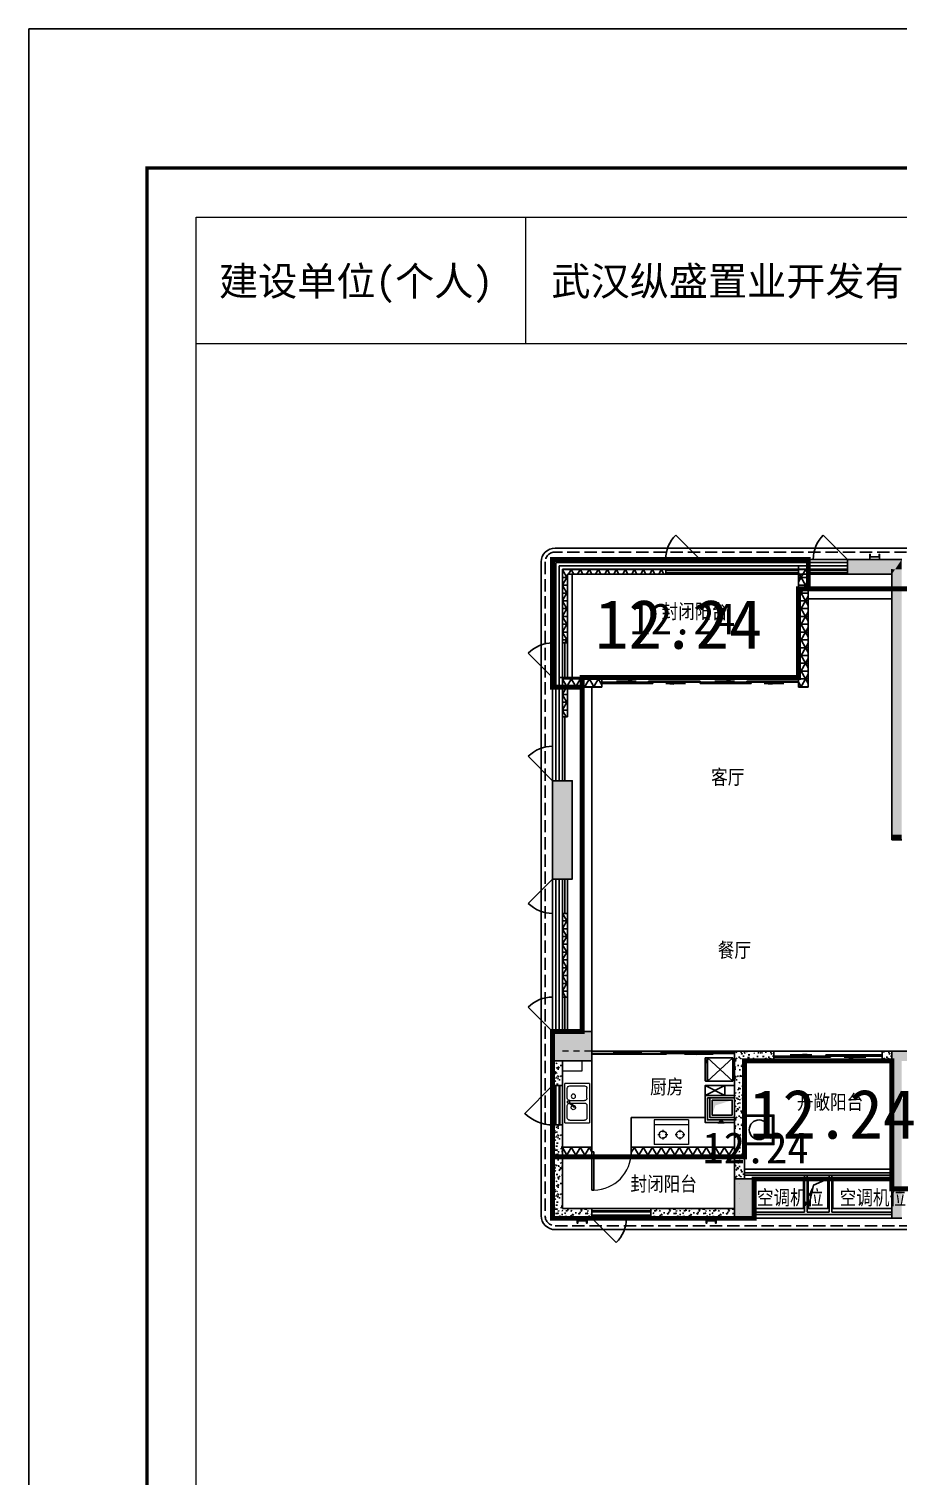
# Model space of a CAD drawing. Extents: x 512858 to 514372, y -232486 to -231710.
# Drawn here: x 513768.28 to 513785.95, y -231989.97 to -231960.54 of the extents above; entities that cross this region are included whole.
import ezdxf

# ---------------------------------------------------------------- set-up
doc = ezdxf.new("R2010")
doc.units = 0
doc.header["$LTSCALE"] = 1000
for name, pattern in [('3、6#-腰线-标准层$0$DASH', [0.35, 0.25, -0.1]), ('A1户型$1$17街区_140_C户型$0$HIDDEN', [0.375, 0.25, -0.125]), ('A1户型$1$CACHE2', [0.1875, 0.125, -0.0625]), ('A1户型$1$DASH', [0.35, 0.25, -0.1]), ('DASH', [0.35, 0.25, -0.1])]:
    doc.linetypes.add(name, pattern=pattern)
doc.layers.get('0').update_dxf_attribs({"color": 252})
for name, color, linetype in [('$面积结果', 7, 'Continuous'), ('3、6#-腰线-标准层$0$板边线', 252, 'Continuous'), ('6#-造型-1F（实施版）金属型材-METAL-S', 253, 'Continuous'), ('6#-造型-深灰色铝合金百叶', 252, 'Continuous'), ('A-ANNO-100-TXT', 252, 'Continuous'), ('A1户型$1$$0$AA-排烟道', 252, 'Continuous'), ('A1户型$1$A-DOOR', 252, 'Continuous'), ('A1户型$1$A-HOLE-E', 252, 'Continuous'), ('A1户型$1$A-METAL-E', 252, 'Continuous'), ('A1户型$1$A-PART-S', 252, 'Continuous'), ('A1户型$1$A-PATT-COLU', 252, 'Continuous'), ('A1户型$1$A-STR-CONC-B', 252, 'Continuous'), ('A1户型$1$A-STR-CONC-C', 252, 'Continuous'), ('A1户型$1$A-STR-CONC-E', 252, 'Continuous'), ('A1户型$1$A-STR-CONC-H', 252, 'A1户型$1$CACHE2'), ('A1户型$1$A-WALL-E', 252, 'Continuous'), ('A1户型$1$A-WALL-S', 252, 'Continuous'), ('A1户型$1$A-WARM-S', 252, 'Continuous'), ('A1户型$1$A-WINDOW', 252, 'Continuous'), ('A1户型$1$AA-洁具及厨具', 252, 'Continuous'), ('A1户型$1$AE-EQPM-KICH', 252, 'Continuous'), ('A1户型$1$FURN', 252, 'Continuous'), ('A1户型$1$ICDA方案_活动家具', 252, 'Continuous'), ('A1户型$1$WALL', 252, 'Continuous'), ('PUB_HATCH', 252, 'Continuous'), ('看线', 253, 'Continuous')]:
    doc.layers.add(name, color=color, linetype=linetype)
for name, color, linetype, lineweight in [('A1户型$1$AE-FURN-MOVE', 252, 'Continuous', 20), ('图廓', 252, 'Continuous', 9), ('面积-计容-住宅-0.5', 1, 'Continuous', 0), ('面积-计容-住宅-1', 1, 'Continuous', 0)]:
    doc.layers.add(name, color=color, linetype=linetype, lineweight=lineweight)
doc.layers.add('打印图框', color=252, linetype='Continuous', plot=False)
doc.styles.add('dw', font='simhei.ttf')
doc.styles.add('TYDG_02', font='TSSDENG.shx', dxfattribs={"width": 0.8, "bigfont": 'hztxt.shx'})
pattern_1 = [(0, (177, -183), (300, 600), [0, -600]), (0, (-174, -264), (300, 600), [0, -600]), (0, (21, -270), (300, 600), [0, -600]), (0, (234, -93), (300, 600), [0, -600]), (0, (-15, -300), (300, 600), [0, -600]), (0, (294, 285), (300, 600), [0, -600]), (0, (111, 237), (300, 600), [0, -600]), (0, (207, 162), (300, 600), [0, -600]), (0, (-282, 150), (300, 600), [0, -600]), (0, (12, 123), (300, 600), [0, -600]), (0, (-102, -30), (300, 600), [0, -600]), (0, (-96, -255), (300, 600), [0, -600]), (0, (129, -279), (300, 600), [0, -600]), (0, (294, -15), (300, 600), [0, -600]), (0, (-267, -108), (300, 600), [0, -600]), (0, (-216, -6), (300, 600), [0, -600]), (0, (18, -48), (300, 600), [0, -600]), (0, (-66, -135), (300, 600), [0, -600]), (0, (-114, 63), (300, 600), [0, -600]), (0, (-39, 288), (300, 600), [0, -600]), (0, (-243, -234), (300, 600), [0, -600]), (0, (87, 165), (300, 600), [0, -600]), (0, (-192, 174), (300, 600), [0, -600]), (0, (-240, 252), (300, 600), [0, -600]), (130.601294, (257.142858, 97.142856), (-1499.999983430985, 1800.000007869767), [26.341554, -11037.111]), (18.4349488, (214.285716, 108.571428), (1499.99999446807, 599.9999955732223), [27.10524, -3767.6279]), (90, (214.285716, 82.857144), (300.0000000000001, 600), [25.714284, -1174.28565]), (161.565051, (240, 74.285712), (-1500.000007552608, 599.9999552724113), [27.10524, -3767.6279]), (53.1301023, (240, 74.285712), (300.0000005671201, 599.9999997164399), [28.57143, -2971.4285]), (135, (262.857144, -231.42852), (-300.0000362661431, 599.9999593952012), [24.24366, -1672.8126]), (45, (228.571428, -231.42852), (299.999998082377, 599.9999975789675), [24.24366, -1672.8126]), (135, (245.714286, -248.57142), (-300.0000362661431, 599.9999593952012), [24.24366, -1672.8126]), (45, (245.714286, -248.57142), (299.999998082377, 599.9999975789675), [24.24366, -1672.8126]), (116.565051, (-25.71426, 171.428574), (-5.21929867325e-05, 1199.999967353521), [31.943826, -638.8765000000001]), (180, (-39.99995999999999, 199.999998), (-299.9999999999999, 600), [34.285716, -565.71425]), (63.43494880000001, (-88.57139999999998, 171.428574), (2.7161453531e-06, 1199.999994186336), [31.943826, -638.8765000000001]), (116.565051, (-74.2857, 142.857144), (-5.21929867325e-05, 1199.999967353521), [31.943826, -638.8765000000001]), (0, (-74.2857, 142.857144), (300, 600), [34.285716, -565.71425]), (63.43494880000001, (-39.99995999999999, 142.857144), (2.7161453531e-06, 1199.999994186336), [31.943826, -638.8765000000001]), (107.102728, (199.999998, -31.42854000000001), (-899.9999655924546, 3000.000004840143), [38.861346, -16282.9025]), (143.972626, (188.571426, 5.714286), (-5699.99992773809, 4199.999995246334), [38.861346, -8122.02]), (180, (157.142856, 28.57143), (-299.9999999999999, 600), [37.142856, -562.8571]), (36.02737329999999, (88.57142999999999, 5.714286), (5699.999957876589, 4199.999954722195), [38.861346, -8122.02]), (71.56505109999999, (77.142858, -28.5714), (900.0000046203285, 2999.99999483479), [36.140316, -3758.5928]), (107.102728, (88.57142999999999, -65.71428), (-899.9999655924546, 3000.000004840143), [38.861346, -16282.9025]), (143.972626, (120, -88.57139999999998), (-5699.99992773809, 4199.999995246334), [38.861346, -8122.02]), (0, (120, -88.57139999999998), (300, 600), [37.142856, -562.8571]), (36.02737329999999, (157.142856, -88.57139999999998), (5699.999957876589, 4199.999954722195), [38.861346, -8122.02]), (71.56505109999999, (188.571426, -65.71428), (900.0000046203285, 2999.99999483479), [36.140316, -3758.5928]), (150.255118, (205.714284, 248.571426), (-900.0000021301363, 599.9999925650195), [23.03502, -4814.319600000001]), (90, (185.714286, 237.14286), (300.0000000000001, 600), [22.857144, -1177.14275]), (29.7448813, (185.714286, 237.14286), (900.0000005300184, 599.9999971978212), [23.03502, -4814.319600000001]), (116.565051, (65.714286, -177.14286), (-5.21929867325e-05, 1199.999967353521), [31.943826, -638.8765000000001]), (168.690067, (51.428574, -148.5714), (-2700.000002003099, 599.9999849441089), [29.137254, -6089.685500000001]), (41.18592510000001, (0, -162.8571), (7499.999954558658, 6599.999942288418), [30.371844, -12725.802]), (90, (0, -191.42856), (300.0000000000001, 600), [28.57143, -1171.4285]), (138.814074, (22.857144, -211.42854), (-7499.999866690215, 6600.000042036299), [30.371844, -12725.802]), (16.6992442, (22.857144, -211.42854), (9899.99992551639, 2999.999968578065), [29.82945, -12498.5375]), (60.94539590000002, (51.428574, -202.85712), (299.9999992038756, 599.9999946927048), [29.416086, -12325.3395]), (109.983106, (-185.71428, 74.285712), (-1500.00000564993, 4199.999988885022), [33.44200199999999, -14012.1975]), (155.556045, (-197.14284, 105.714288), (-3900.000014866057, 1799.999962602966), [34.522986, -14465.1315]), (24.4439547, (-259.99998, 105.714288), (3900.000001945477, 1799.999991342401), [34.522986, -14465.1315]), (70.0168934, (-271.42854, 74.285712), (1500.000004522143, 4199.999989580724), [33.442002, -14012.1975]), (109.983106, (-259.99998, 42.857142), (-1500.00000564993, 4199.999988885022), [33.44200199999999, -14012.1975]), (160.016893, (-228.57138, 31.42857), (-1500.00000088163, 599.9999726666744), [33.442002, -6989.377500000001]), (19.9831065, (-228.57138, 31.42857), (1499.999991764409, 599.9999990480279), [33.442002, -6989.377500000001]), (70.0168934, (-197.14284, 42.857142), (1500.000004522143, 4199.999989580724), [33.442002, -14012.1975]), (122.005383, (37.142856, 19.999998), (-300.00004026147, 599.9999693707862), [26.954232, -5633.434]), (18.4349488, (-2.85714, 34.285716), (1499.99999446807, 599.9999955732223), [27.10524, -3767.6279]), (90, (-2.85714, 8.571426), (300.0000000000001, 600), [25.714284, -1174.28565]), (161.565051, (22.857144, 0), (-1500.000007552608, 599.9999552724113), [27.10524, -3767.6279]), (54.46232220000002, (22.857144, 0), (2099.999996957259, 2999.999995506066), [24.57807, -10298.2115]), (116.565051, (-137.14284, -125.71428), (-5.21929867325e-05, 1199.999967353521), [31.943826, -638.8765000000001]), (180, (-151.42854, -97.14282), (-299.9999999999999, 600), [31.42857, -568.5714]), (59.03624339999999, (-199.99998, -125.71428), (300.0000009765315, 599.9999970877775), [33.31972799999999, -6963.821999999998]), (120.963756, (-182.85714, -154.28568), (-300.0000409979644, 599.9999724465997), [33.319728, -6963.821999999999]), (0, (-182.85714, -154.28568), (300, 600), [31.42857, -568.5714]), (63.43494880000001, (-151.42854, -154.28568), (2.7161453531e-06, 1199.999994186336), [31.943826, -638.8765000000001])]
pattern_2 = [(0, (0, 0), (0, 158.75), []), (60, (0, 0), (-137.4815328507796, 79.37500000000001), []), (120, (0, 0), (-137.4815328507796, -79.37499999999996), [])]

# ---------------------------------------------------------------- blocks, each defined once
blk = doc.blocks.new('2新127A1户型$0$6986586658665A-Kitchen-4')
at = {"layer": 'A1户型$1$AE-FURN-MOVE'}
for p, q in [((-400, -500.0000000101863), (-400, 0)), ((400, 0), (-400, 0)), ((400, 0), (400, -500.0000000101863)), ((-350.0000000079744, -100.0000000020373), (-350.0000000079744, -400.0000000081491)), ((-100.0000000480213, -50.00000000101863), (-300.0000000160071, -50.00000000101863)), ((-50.00000005605398, -100.0000000020373), (-50.00000005605398, -400.0000000081491)), ((-16.16021936241305, -94.22062498438754), (66.51344842725666, -200.6875746872684)), ((-3.522882069286425, -84.40748552270816), (79.15078572038328, -190.8744352256472)), ((6.4028427e-08, -115.0317165308807), (6.4028427e-08, -400.0000000081491)), ((300.0000000160071, -50.00000000101863), (50.00000005605398, -50.00000000101863)), ((350.0000000079744, -100.0000000020373), (350.0000000079744, -400.0000000081491)), ((-400, -500.0000000101863), (400, -500.0000000101863)), ((-100.0000000480213, -450.0000000091677), (-300.0000000160071, -450.0000000091677)), ((50.00000005605398, -450.0000000091677), (300.0000000160071, -450.0000000091677))]:
    blk.add_line(p, q, dxfattribs=at)
for centre, major_axis, ratio, start_param, end_param in [((-300.0000000160071, -100.0000000020373), (0.02955599896462388, 49.99999126544713), 0.999999999819556, 0.0005911200138122, 1.571387446808496), ((-139.5330069417832, -173.1024009836547), (-0.04486048633698627, 44.99997764020861), 0.9999999998196368, 4.711392080523391, 10.99457738770298), ((-100.0000000480213, -100.0000000020373), (-0.02954523080686075, 49.99999127181126), 0.999999999819556, 4.711798075734284, 6.282594402528967), ((-22.7395369480364, -72.7040597354353), (-0.209155581188218, 22.49902784483598), 0.9999999998182078, 4.156063830105698, 9.712232344458295), ((50.00000005605398, -100.0000000020373), (-0.01012075331876705, 49.99999897672213), 0.9999999998196057, -0.00020241506779, 1.373205801630371), ((89.5330069498159, -173.1024009836547), (0.07763145668451343, 44.99993303820141), 0.9999999998188192, 1.556656519766882, 7.38352212834241), ((76.51903084368678, -200.5290036044607), (0.02085076885390745, 10.00681715436655), 0.9999999998187115, 1.588726914668297, 6.019143134513568), ((300.0000000160071, -100.0000000020373), (-0.02954523080686075, 49.99999127181126), 0.999999999819556, 4.711798075734284, 6.282594402528967), ((-300.0000000160071, -400.0000000081491), (-0.02954523080686075, 49.99999127181126), 0.999999999819556, 1.570205422144491, 3.141001748939174), ((-100.0000000480213, -400.0000000081491), (0.02955599896462388, 49.99999126544713), 0.999999999819556, 3.142183773603605, 4.712980100398289), ((50.00000005605398, -400.0000000081491), (-0.02954523080686075, 49.99999127181126), 0.999999999819556, 1.570205422144491, 3.141001748939174), ((300.0000000160071, -400.0000000081491), (0.02955599896462388, 49.99999126544713), 0.999999999819556, 3.142183773603605, 4.712980100398289)]:
    blk.add_ellipse(centre, major_axis=major_axis, ratio=ratio, start_param=start_param, end_param=end_param, dxfattribs=at)
blk = doc.blocks.new('2新126A1户型$0$6986586658665A-Kitchen-1')
at = {"layer": 'A1户型$1$AE-FURN-MOVE'}
for p, q in [((-350, 0), (350, 0)), ((-350, -500), (-350, 0)), ((350, -500), (350, 0)), ((-275, -200), (-225, -200)), ((-175, -150), (-175, -100)), ((-175, -300), (-175, -250)), ((-125, -200), (-75, -200)), ((75, -200), (125, -200)), ((175, -150), (175, -100)), ((175, -300), (175, -250)), ((225, -200), (275, -200)), ((-350, -400), (350, -400)), ((-350, -500), (350, -500))]:
    blk.add_line(p, q, dxfattribs=at)
for centre in [(-175, -200), (175, -200)]:
    blk.add_circle(centre, 75, dxfattribs=at)
blk = doc.blocks.new('2新132A1户型$0$FDFSDFSD')
at = {"layer": 'A1户型$1$AA-洁具及厨具'}
for points in [[(-600, 600), (0, 600.0000000000291), (0, 0), (-600, -2.91038e-11)], [(-575.0000000000036, 575), (-25.00000000000364, 575), (-25, 25), (-575, 25)]]:
    blk.add_lwpolyline(points, close=True, dxfattribs=at)
blk.add_circle((-300.0000000000036, 300), 200, dxfattribs=at)
blk = doc.blocks.new('2新116A1户型$0$$0$SFEFFSEFSEFESFS')
at = {"layer": 'A1户型$1$$0$AA-排烟道'}
blk.add_hatch(color=254, dxfattribs=at).paths.add_polyline_path([(220387.3591891691, 75509.15239804509), (220326.593657963, 75569.92856293294), (220326.5830299003, 75448.45109109784)])
at = {"layer": 'A1户型$1$$0$AA-排烟道', "color": 254}
for points in [[(220437.3913376973, 75234.6281067539), (220837.3913376973, 75234.62810675325), (220837.3913376973, 75734.62810675314), (220437.3913376974, 75734.62810675384)], [(220482.9453898096, 75280.18215886582), (220791.837285585, 75280.18215886547), (220791.8372855843, 75689.07405464098), (220482.9453898096, 75689.07405464162)]]:
    blk.add_lwpolyline(points, close=True, dxfattribs=at)
blk.add_lwpolyline([(220387.3270798488, 75509.1845129843), (220326.593657963, 75569.92856293259), (220326.5830299003, 75448.45109109819), (220387.3913376973, 75509.18450697916)], dxfattribs=at)
blk.add_solid([(220482.9453898096, 75689.07405464162), (220681.6026065135, 75624.72769259641), (220791.8372855843, 75689.07405464098), (220791.837285585, 75280.18215886547)], dxfattribs=at)
at = {"layer": 'A1户型$1$A-HOLE-E', "ltscale": 0.5}
blk.add_lwpolyline([(220837.3913376973, 75784.18450697878), (220837.3913376973, 75234.18450697896), (220387.3913376973, 75234.18450697925), (220387.3913376973, 75784.18450697907)], close=True, dxfattribs=at)
blk = doc.blocks.new('2新120A1户型$0$$DorLib2D$00000114')
at = {"color": 0}
blk.add_line((0.4999999999999964, 3.6e-15), (-0.2071067811864751, 0.7071067811864857), dxfattribs=at)
blk.add_arc((0.5000000000013856, -1.1546e-12), 1.000000000001696, 135, 180, dxfattribs=at)
blk = doc.blocks.new('2新130A1户型$0$A$C5B76471C')
at = {"layer": 'A1户型$1$ICDA方案_活动家具'}
for p, q in [((507.3684949540766, 564.8297509780386), (527.6740555664364, 600.0000137668103)), ((527.6740555664364, 600.0000137668103), (897.3255502234679, 600.0000137668103)), ((897.3255502234679, 600.0000137668103), (917.6311109433809, 564.8297509780386)), ((474.9998029487979, 48.73338244204206), (474.9998029487906, 564.8297509780386)), ((474.9998029487906, 564.8297509780386), (949.9998029487979, 564.8297509780386)), ((474.9998029487979, 48.73338244204206), (949.9998029487979, 564.8297509780386)), ((949.9998029487906, 48.73338244202751), (474.9998029487906, 564.8297509780386)), ((474.9998029487906, 40.6111602195233), (474.9998029487906, 564.8297509780386)), ((949.9998029487979, 564.8297509780386), (949.9998029487906, 48.73338244202751)), ((949.9998029487906, 48.73338244202751), (474.9998029487979, 48.73338244204206)), ((474.9998029487906, 12.18334710039198), (474.9998029487906, 40.61116021953057)), ((474.9998029487906, 40.61116021953057), (949.9998029487979, 40.6111602195233)), ((474.9998029487906, 12.18334710039198), (474.9998029487906, 40.61116021953057)), ((937.8164696152016, 1.3766810298e-05), (487.1831362823723, 1.3766810298e-05)), ((949.9998029487979, 40.6111602195233), (949.9998029487906, 12.18334710039198))]:
    blk.add_line(p, q, dxfattribs=at)
at = {"layer": 'A1户型$1$ICDA方案_活动家具', "extrusion": (-3.6556563775143e-26, 1.14794370197489e-41, -1)}
blk.add_ellipse((487.1831362823723, 12.18334710039198), major_axis=(8.614917617640454, 8.614917617640454), ratio=0.9999999999979707, start_param=2.35619449019133, end_param=3.926990816988256, dxfattribs=at)
at = {"layer": 'A1户型$1$ICDA方案_活动家具', "extrusion": (-3.655656377514301e-26, -2.869859254937225e-42, -1)}
blk.add_ellipse((547.443512304686, -55.24282304267399), major_axis=(-50.18457288975691, 50.18457288975691), ratio=0.9999999999989464, start_param=0.1066804301869831, end_param=1.46411589660686, dxfattribs=at)
at = {"layer": 'A1户型$1$ICDA方案_活动家具', "extrusion": (-3.6556563775143e-26, -5.739718509874451e-42, -1)}
blk.add_ellipse((937.8164696152016, 12.18334710039198), major_axis=(-8.614917617640458, 8.614917617640456), ratio=0.9999999999979707, start_param=2.35619449019133, end_param=3.926990816988256, dxfattribs=at)
blk = doc.blocks.new('2新121A1户型$0$$DorLib2D$00000131')
at = {"color": 0, "linetype": 'Continuous'}
for p, q in [((-0.5, 0.125), (-0.5, 0)), ((0.0192439877228026, 0.125), (-0.5, 0.125)), ((0.0192439877228026, 0), (0.0192439877228026, 0.125)), ((0.1499999999996362, 0.125), (0.231949047280068, 0.1972603196398666)), ((0.3500000000003638, 0.125), (0.1499999999996362, 0.125)), ((0.231949047280068, 0.1972603196398666), (0.231949047280068, 0.125)), ((-0.5, 0), (0.0192439877228026, 0)), ((-0.0239902237644856, 0), (0.5, 0)), ((-0.0239902237644856, -0.125), (-0.0239902237644856, 0)), ((0.5, 0), (0.5, -0.125)), ((-0.3500000000003638, -0.125), (-0.1499999999996362, -0.125)), ((-0.231949047280068, -0.1972603196398666), (-0.231949047280068, -0.125)), ((-0.1499999999996362, -0.125), (-0.231949047280068, -0.1972603196398666)), ((0.5, -0.125), (-0.0239902237644856, -0.125))]:
    blk.add_line(p, q, dxfattribs=at)
blk = doc.blocks.new('2新123A1户型$0$$TCHSYS$WIN2D')
for p, q in [((-0.5, 0.5), (0.5, 0.5)), ((-0.5, 0.5), (-0.4999999999999999, -0.5)), ((0.5, 0.5), (0.4999999999999998, -0.5)), ((0.5, 0.1666666666666666), (-0.5, 0.1666666666666666)), ((0.5, -0.1666666666666667), (-0.5, -0.1666666666666667)), ((-0.4999999999999999, -0.5), (0.5, -0.5))]:
    blk.add_line(p, q)
blk = doc.blocks.new('2新117A1户型$0$$DorLib2D$00000001')
for p, q in [((0.45, 0.9750000000000001), (0.5000000000000002, 0.9750000000000001)), ((0.45, 0), (0.45, 0.9750000000000001)), ((0.5, 0), (0.5, 0.9750000000000001)), ((0.5, 0), (0.45, 0))]:
    blk.add_line(p, q)
at = {"lineweight": 13}
blk.add_arc((0.475, 0), 0.975, 91.4692835813538, 180, dxfattribs=at)
blk = doc.blocks.new('2新154_FZH')
blk.add_lwpolyline([(-0.5, -0.5), (0.5, -0.5), (0.5, 0.5), (-0.5, 0.5)], close=True)
at = {"layer": 'PUB_HATCH'}
blk.add_solid([(-0.5, -0.5), (0.5, -0.5), (-0.5, 0.5), (0.5, 0.5)], dxfattribs=at)
blk = doc.blocks.new('2新115A1户型')
at = {"layer": 'A1户型$1$A-PATT-COLU'}
for points in [[(-71362.02434097696, 178502.2341420537), (-70462.02434099054, 178502.2341420536), (-70262.02434097152, 178802.2341420536), (-71362.02434097696, 178802.2341420537)], [(-70462.02434097696, 178602.2341420536), (-70262.02434097696, 178602.2341420536), (-70262.02434097152, 178802.2341420536), (-70462.02434099054, 178502.2341420536)], [(-70462.02434097696, 178102.2341420536), (-70262.02434097696, 178102.2341420536), (-70262.02434097696, 178602.2341420536), (-70462.02434097696, 178602.2341420536)], [(-70462.02434097696, 175402.2341420536), (-70262.02434097696, 175402.2341420536), (-70262.02434097696, 178102.2341420536), (-70462.02434097696, 178102.2341420536)], [(-70462.02434097696, 173202.2341420536), (-70262.02434097696, 173202.2341420536), (-70262.02434097696, 175402.2341420536), (-70462.02434097696, 175402.2341420536)], [(-70262.02434097696, 173102.2341420537), (-70262.02434097696, 173202.2341420536), (-70462.02434097696, 173202.2341420536), (-70462.02434097696, 173102.2341420537)], [(-70262.02434097696, 165402.2359415427), (-70262.02434097695, 168602.2359415426), (-70462.02434097695, 168802.2359415426), (-70462.02434097696, 165402.2359415427)], [(-70462.02434097695, 168802.2359415426), (-70262.02434097695, 168602.2359415426), (-68262.02434097753, 168602.2359415427), (-68262.02434097753, 168802.2359415426)]]:
    blk.add_hatch(color=256, dxfattribs=at).paths.add_polyline_path(points)
h = blk.add_hatch(dxfattribs=at)
h.set_pattern_fill('NET3', color=256, scale=50, style=0)
h.set_pattern_definition(pattern_2)
h.paths.add_polyline_path([(-77062.02434097667, 177102.2341420537), (-77062.02434097683, 178502.2341420536), (-77162.02434097684, 178602.2341420536), (-77162.02434097667, 177102.2341420537)])
h = blk.add_hatch(dxfattribs=at)
h.set_pattern_fill('NET3', color=256, scale=50, style=0)
h.set_pattern_definition(pattern_2)
h.paths.add_polyline_path([(-77162.02434097684, 178602.2341420536), (-77062.02434097683, 178502.2341420536), (-75062.02434097668, 178502.2341420536), (-75062.02434097668, 178602.2341420536)])
h = blk.add_hatch(dxfattribs=at)
h.set_pattern_fill('NET3', color=256, scale=50, style=0)
h.set_pattern_definition(pattern_2)
h.paths.add_polyline_path([(-72362.0243409764, 176402.2341420537), (-72162.02434097721, 176202.2341420533), (-72162.02434097696, 178602.2341420536), (-72362.02434097696, 178602.2341420536)])
h = blk.add_hatch(dxfattribs=at)
h.set_pattern_fill('NET3', color=256, scale=50, style=0)
h.set_pattern_definition(pattern_2)
h.paths.add_polyline_path([(-77162.02434097695, 176202.2341420536), (-76362.02434097766, 176202.2341420536), (-76362.02434097766, 176402.2341420537), (-77162.02434097695, 176402.2341420536)])
h = blk.add_hatch(dxfattribs=at)
h.set_pattern_fill('NET3', color=256, scale=50, style=0)
h.set_pattern_definition(pattern_2)
h.paths.add_polyline_path([(-72362.0243409764, 176402.2341420537), (-72362.02434097767, 176202.2341420533), (-72162.02434097721, 176202.2341420533)])
h = blk.add_hatch(dxfattribs=at)
h.set_pattern_fill('NET3', color=256, scale=50, style=0)
h.set_pattern_definition(pattern_2)
h.paths.add_polyline_path([(-77062.0243409767, 175602.2341420537), (-77062.0243409767, 176202.2341420537), (-77162.0243409767, 176202.2341420537), (-77162.0243409767, 175602.2341420537)])
h = blk.add_hatch(dxfattribs=at)
h.set_pattern_fill('NET3', color=256, scale=50, style=0)
h.set_pattern_definition(pattern_2)
h.paths.add_polyline_path([(-77062.02434098267, 169902.23594154), (-77062.02434098267, 171602.23594154), (-77162.02434098267, 171602.23594154), (-77162.02434098267, 169902.23594154)])
h = blk.add_hatch(dxfattribs=at)
h.set_pattern_fill('加气混凝土', color=256, scale=50, style=0)
h.set_pattern_definition(pattern_1)
h.paths.add_polyline_path([(-73462.02434097628, 168602.2359415428), (-72862.22035888194, 168602.2359415432), (-72862.22035888195, 168802.2359415421), (-73662.0243409763, 168802.2359415422)])
h = blk.add_hatch(dxfattribs=at)
h.set_pattern_fill('加气混凝土', color=256, scale=50, style=0)
h.set_pattern_definition(pattern_1)
h.paths.add_polyline_path([(-73462.02434097628, 168602.2359415428), (-73662.0243409763, 168802.2359415422), (-73662.02434097696, 166752.2359415431), (-73462.02434097696, 166752.2359415431)])
h = blk.add_hatch(dxfattribs=at)
h.set_pattern_fill('加气混凝土', color=256, scale=50, style=0)
h.set_pattern_definition(pattern_1)
h.paths.add_polyline_path([(-70462.02434097695, 168802.2359415427), (-70662.22035888195, 168802.2359415425), (-70662.22035888195, 168602.2359415432), (-70462.02434097695, 168602.2359415427)])
h = blk.add_hatch(dxfattribs=at)
h.set_pattern_fill('加气混凝土', color=256, scale=50, style=0)
h.set_pattern_definition(pattern_1)
h.paths.add_polyline_path([(-77162.02434097696, 168602.2359415427), (-77362.02434097696, 168602.2359415427), (-77362.02434097698, 168102.1849718094), (-77162.02434097693, 168102.1849718094)])
h = blk.add_hatch(dxfattribs=at)
h.set_pattern_fill('加气混凝土', color=256, scale=50, style=0)
h.set_pattern_definition(pattern_1)
h.paths.add_polyline_path([(-77162.02434097696, 166752.2359415431), (-77162.02434097693, 167302.2348183608), (-77362.02434097698, 167302.2348183608), (-77362.02434097696, 166752.2359415431)])
h = blk.add_hatch(dxfattribs=at)
h.set_pattern_fill('加气混凝土', color=256, scale=50, style=0)
h.set_pattern_definition(pattern_1)
h.paths.add_polyline_path([(-77162.02434097696, 166752.2359415431), (-77362.02434097696, 166752.2359415431), (-77362.02434097722, 165402.2359415431), (-77162.02434097727, 165602.2359415425)])
h = blk.add_hatch(dxfattribs=at)
h.set_pattern_fill('NET3', color=256, scale=50, style=0)
h.set_pattern_definition(pattern_2)
h.paths.add_polyline_path([(-77162.02434097695, 166652.2359415429), (-76562.02434097529, 166652.2359415425), (-76562.02434097529, 166852.2359415437), (-77162.02434097695, 166852.2359415434)])
h = blk.add_hatch(dxfattribs=at)
h.set_pattern_fill('NET3', color=256, scale=50, style=0)
h.set_pattern_definition(pattern_2)
h.paths.add_polyline_path([(-73662.0243409777, 166852.2359415434), (-75762.02434097529, 166852.2359415437), (-75762.02434097529, 166652.2359415425), (-73662.0243409777, 166652.2359415429)])
h = blk.add_hatch(dxfattribs=at)
h.set_pattern_fill('加气混凝土', color=256, scale=50, style=0)
h.set_pattern_definition(pattern_1)
h.paths.add_polyline_path([(-73662.02434097687, 166202.2359415423), (-73462.02434097696, 166202.2359415423), (-73462.02434097696, 166752.2359415431), (-73662.02434097696, 166752.2359415431)])
h = blk.add_hatch(dxfattribs=at)
h.set_pattern_fill('加气混凝土', color=256, scale=50, style=0)
h.set_pattern_definition(pattern_1)
h.paths.add_polyline_path([(-77362.02434097722, 165402.2359415431), (-76562.02284582377, 165402.2359415427), (-76562.02284582375, 165602.2359415427), (-77162.02434097727, 165602.2359415425)])
h = blk.add_hatch(dxfattribs=at)
h.set_pattern_fill('加气混凝土', color=256, scale=50, style=0)
h.set_pattern_definition(pattern_1)
h.paths.add_polyline_path([(-73662.02434097696, 165402.2359415427), (-73662.02434097693, 165602.2359415427), (-75362.0258361268, 165602.2359415427), (-75362.0258361268, 165402.2359415426)])
at = {"layer": 'A1户型$1$A-DOOR'}
for p, q in [((-76562.0243409732, 168802.2359415427), (-73662.0243409732, 168802.2359415427)), ((-72862.2203588828, 168802.2359415427), (-70662.2203588828, 168802.2359415427)), ((-72862.2203588828, 168602.2359415427), (-70662.2203588828, 168602.2359415427))]:
    blk.add_line(p, q, dxfattribs=at)
at = {"layer": 'A1户型$1$A-HOLE-E'}
blk.add_lwpolyline([(-71762.02439086603, 166202.2359415423), (-72162.02439086605, 166202.2359415423), (-72162.02439086605, 165602.2359415427), (-71762.02439086603, 165602.2359415427)], close=True, dxfattribs=at)
blk.add_lwpolyline([(-71762.02439086603, 166202.2359415423), (-72054.71337515161, 166079.6834290264), (-72162.02439086605, 165602.2359415427)], dxfattribs=at)
at = {"layer": 'A1户型$1$A-METAL-E'}
blk.add_lwpolyline([(-72362.02434097142, 178668.90080872), (-72162.02434097223, 178668.90080872), (-72162.02434097223, 178602.2341420536), (-72362.02434097142, 178602.2341420536)], close=True, dxfattribs=at)
for points in [[(-72362.02434097142, 178577.2341420536), (-75062.02434097668, 178577.2341420536)], [(-72362.02434097142, 178527.2341420536), (-75062.02434097668, 178527.2341420536)], [(-71362.02434097699, 178577.2341420536), (-72162.02434097223, 178577.2341420536)], [(-71362.02434097699, 178527.2341420536), (-72162.02434097223, 178527.2341420536)], [(-77112.02434097693, 177102.2341420537), (-77112.024340977, 176402.2341420542)], [(-77062.02434097693, 177102.2341420537), (-77062.024340977, 176402.2341420542)], [(-77162.02434097696, 175602.2341420536), (-77162.02434097695, 174302.2359415428)], [(-77112.02434097696, 175602.2341420536), (-77112.02434097695, 174302.2359415428)], [(-77112.02434098267, 172302.2371548529), (-77112.02434098267, 171602.23594154)], [(-77062.02434098267, 172302.2371548529), (-77062.02434098267, 171602.23594154)], [(-77112.02434098267, 169902.23594154), (-77112.02434098267, 169202.2371548529)], [(-77062.02434098267, 169902.23594154), (-77062.02434098267, 169202.2371548529)], [(-77212.0243409773, 167302.2348183594), (-77212.0243409773, 168102.1849718086)], [(-77162.0243409773, 167302.2348183594), (-77162.0243409773, 168102.1849718086)], [(-73462.02434097693, 166327.2359415424), (-70462.02434097696, 166327.2359415424)], [(-73462.02434097693, 166277.2359415424), (-70462.02434097696, 166277.2359415424)], [(-72237.02439086603, 166277.2359415424), (-72237.02439086605, 165527.2359415427)], [(-72187.02439086603, 166277.2359415424), (-72187.02439086605, 165527.2359415427)], [(-71737.02439086603, 166277.2359415424), (-71737.02439086605, 165527.2359415427)], [(-71687.02439086603, 166277.2359415424), (-71687.02439086605, 165527.2359415427)], [(-76562.02284582435, 165602.2359415425), (-75362.02583612855, 165602.2359415425)], [(-76562.02284582435, 165552.2359415425), (-75362.02583612855, 165552.2359415425)], [(-72237.02439086605, 165527.2359415427), (-73262.02439086595, 165527.2359415428)], [(-70462.02439086603, 165477.2359415427), (-73262.02439086595, 165477.2359415428)], [(-71737.02439086605, 165527.2359415427), (-72187.02439086605, 165527.2359415427)], [(-70462.02439086603, 165527.2359415427), (-71687.02439086605, 165527.2359415427)]]:
    blk.add_lwpolyline(points, dxfattribs=at)
at = {"layer": 'A1户型$1$A-PART-S'}
for p, q in [((-72862.22035888195, 168802.2359415421), (-73662.0243409763, 168802.2359415422)), ((-73662.0243409763, 168802.2359415422), (-73662.02434097696, 166752.2359415431)), ((-72862.22035888194, 168602.2359415432), (-72862.22035888195, 168802.2359415421)), ((-70462.02434097695, 168802.2359415427), (-70662.22035888195, 168802.2359415425)), ((-70662.22035888195, 168802.2359415425), (-70662.22035888195, 168602.2359415432)), ((-70462.02434097695, 168602.2359415427), (-70462.02434097695, 168802.2359415427)), ((-77362.02434097692, 168602.2359415427), (-77362.02434097698, 168102.1849718094)), ((-77162.02434097693, 168102.1849718094), (-77162.02434097618, 168602.2359415427)), ((-73462.02434097628, 168602.2359415428), (-72862.22035888194, 168602.2359415432)), ((-73462.02434097628, 168602.2359415428), (-73462.02434097696, 166752.2359415431)), ((-70662.22035888195, 168602.2359415432), (-70462.02434097695, 168602.2359415427)), ((-77362.02434097698, 168102.1849718094), (-77162.02434097693, 168102.1849718094)), ((-77162.02434097693, 167302.2348183608), (-77362.02434097698, 167302.2348183608)), ((-77362.02434097698, 167302.2348183608), (-77362.02434097696, 166752.2359415431)), ((-77162.02434097696, 166752.2359415431), (-77162.02434097693, 167302.2348183608)), ((-77362.02434097696, 166752.2359415431), (-77362.02434097722, 165402.2359415431)), ((-77162.02434097696, 166752.2359415431), (-77162.02434097727, 165602.2359415425)), ((-73662.02434097696, 166752.2359415431), (-73662.0243409777, 166202.2359415424)), ((-73462.02434097696, 166752.2359415431), (-73462.0243409778, 166202.2359415425)), ((-77362.02434097722, 165402.2359415431), (-76562.02284582377, 165402.2359415427)), ((-76562.02284582375, 165602.2359415427), (-77162.02434097727, 165602.2359415425)), ((-76562.02284582377, 165402.2359415427), (-76562.02284582375, 165602.2359415427)), ((-73662.02434097565, 165602.2359415423), (-75362.0258361268, 165602.2359415427)), ((-75362.0258361268, 165602.2359415427), (-75362.0258361268, 165402.2359415426)), ((-75362.0258361268, 165402.2359415426), (-73662.02434097568, 165402.2359415426))]:
    blk.add_line(p, q, dxfattribs=at)
at = {"layer": 'A1户型$1$A-STR-CONC-B'}
for p, q in [((-71362.02434097696, 178802.2341420537), (-70262.02434097152, 178802.2341420536)), ((-71362.02434097696, 178802.2341420537), (-71362.02434097696, 178502.2341420537)), ((-71362.02434097696, 178502.2341420537), (-70462.02434099054, 178502.2341420536)), ((-70462.02434097696, 178102.2341420536), (-70462.02434097696, 178602.2341420536)), ((-70462.02434097696, 178602.2341420536), (-70462.02434099054, 178502.2341420536)), ((-70462.02434097696, 175402.2341420536), (-70462.02434097696, 178102.2341420536)), ((-70462.02434097696, 173202.2341420536), (-70462.02434097696, 175402.2341420536)), ((-70462.02434097696, 173102.2341420537), (-70462.02434097696, 173202.2341420536)), ((-70462.02434097696, 173102.2341420537), (-70262.02434097696, 173102.2341420537)), ((-70462.02434097696, 165402.2359415427), (-70462.02434097695, 168802.2359415426)), ((-70462.02434097695, 168802.2359415426), (-68262.02434097753, 168802.2359415426)), ((-70462.02434097696, 165402.2359415427), (-70262.02434097696, 165402.2359415427))]:
    blk.add_line(p, q, dxfattribs=at)
at = {"layer": 'A1户型$1$A-STR-CONC-E'}
for points in [[(-72162.02434097289, 178002.2341420484), (-70462.02434097696, 178002.2341420421)], [(-76562.0243409772, 173102.2359415428), (-76562.02434097743, 176202.2341420539)], [(-76562.0243409772, 173102.2359415428), (-76562.02434097727, 169202.2359415428)], [(-73462.02434097692, 166402.2359415424), (-70462.02434097696, 166402.2359415424)], [(-73262.02434097687, 166202.2359415424), (-72262.02439086603, 166202.2359415424)], [(-72262.02439086603, 166202.2359415423), (-72262.02439086605, 165602.2359415427)], [(-72162.02439086603, 166202.2359415423), (-72162.02439086605, 165602.2359415427)], [(-72162.02439086605, 166202.2359415424), (-71762.02439086603, 166202.2359415424)], [(-71762.02439086603, 166202.2359415423), (-71762.02439086605, 165602.2359415427)], [(-71662.02439086603, 166202.2359415423), (-71662.02439086605, 165602.2359415427)], [(-71662.02439086603, 166202.2359415424), (-70462.02434097696, 166202.2359415424)], [(-72262.02439086605, 165602.2359415427), (-73262.02439086595, 165602.2359415428)], [(-70462.02439086603, 165402.2359415427), (-73262.02439086595, 165402.2359415428)], [(-71762.02439086605, 165602.2359415427), (-72162.02439086605, 165602.2359415427)], [(-70462.02439086603, 165602.2359415427), (-71662.02439086605, 165602.2359415427)]]:
    blk.add_lwpolyline(points, dxfattribs=at)
at = {"layer": 'A1户型$1$A-STR-CONC-H', "linetype": 'A1户型$1$DASH'}
for points in [[(-72162.02434097289, 178202.2341420484), (-70462.02434097696, 178202.2341420421)], [(-76762.0243409772, 173102.2359415427), (-76762.02434097743, 176202.2341420539)], [(-76762.0243409772, 173102.2359415428), (-76762.02434097727, 169202.2359415428)]]:
    blk.add_lwpolyline(points, dxfattribs=at)
at = {"layer": 'A1户型$1$A-WALL-E'}
for points in [[(-76962.02434097696, 176402.2341420536), (-76962.02434097692, 178502.2341420536)], [(-72362.02434097142, 178602.2341420536), (-75062.02434097668, 178602.2341420536)], [(-71362.02434097699, 178502.2341420536), (-75062.02434097668, 178502.2341420536)], [(-71362.02434097699, 178602.2341420536), (-72162.02434097223, 178602.2341420536)]]:
    blk.add_lwpolyline(points, dxfattribs=at)
at = {"layer": 'A1户型$1$A-WALL-S'}
for p, q in [((-71362.02434097696, 178802.2341420536), (-71362.02434097696, 178602.2341420536)), ((-77162.02434097667, 177102.2341420537), (-77162.02434097684, 178602.2341420536)), ((-77162.02434097684, 178602.2341420536), (-75062.02434097668, 178602.2341420536)), ((-77062.02434097667, 177102.2341420537), (-77062.02434097683, 178502.2341420536)), ((-77062.02434097683, 178502.2341420536), (-75062.02434097668, 178502.2341420536)), ((-75062.02434097668, 178602.2341420536), (-75062.02434097668, 178502.2341420536)), ((-72362.0243409764, 176402.2341420537), (-72362.02434097696, 178602.2341420536)), ((-72362.02434097696, 178602.2341420536), (-72162.02434097696, 178602.2341420536)), ((-72162.02434097721, 176202.2341420533), (-72162.02434097696, 178602.2341420536)), ((-77162.02434097667, 177102.2341420537), (-77062.02434097667, 177102.2341420537)), ((-76362.02434097766, 176402.2341420537), (-77162.02434097695, 176402.2341420536)), ((-77162.02434097695, 176402.2341420536), (-77162.02434097695, 176202.2341420536)), ((-76362.02434097766, 176202.2341420536), (-76362.02434097766, 176402.2341420537)), ((-72362.0243409764, 176402.2341420537), (-72362.02434097767, 176202.2341420533)), ((-77162.0243409767, 175602.2341420537), (-77162.0243409767, 176202.2341420537)), ((-77162.0243409767, 176202.2341420537), (-77062.0243409767, 176202.2341420537)), ((-77162.02434097695, 176202.2341420536), (-76362.02434097766, 176202.2341420536)), ((-77062.0243409767, 175602.2341420537), (-77062.0243409767, 176202.2341420537)), ((-72362.02434097767, 176202.2341420533), (-72162.02434097721, 176202.2341420533)), ((-77162.0243409767, 175602.2341420537), (-77062.0243409767, 175602.2341420537)), ((-77162.02434098267, 169902.23594154), (-77162.02434098267, 171602.23594154)), ((-77162.02434098267, 171602.23594154), (-77062.02434098267, 171602.23594154)), ((-77062.02434098267, 169902.23594154), (-77062.02434098267, 171602.23594154)), ((-77162.02434098267, 169902.23594154), (-77062.02434098267, 169902.23594154)), ((-73662.0243409763, 168702.235941543), (-73662.02434097652, 168802.235941543)), ((-76562.02434097529, 166852.2359415437), (-77162.02434097695, 166852.2359415434)), ((-77162.02434097695, 166652.2359415429), (-76562.02434097529, 166652.2359415425)), ((-76562.02434097529, 166652.2359415425), (-76562.02434097529, 166852.2359415437)), ((-73662.0243409777, 166852.2359415434), (-75762.02434097529, 166852.2359415437)), ((-75762.02434097529, 166852.2359415437), (-75762.02434097529, 166652.2359415425)), ((-75762.02434097529, 166652.2359415425), (-73662.0243409777, 166652.2359415429)), ((-73562.02434097696, 166102.2359415427), (-73562.02434097696, 166102.2359415427)), ((-73562.02434097696, 165802.2359415427), (-73562.02434097696, 165802.2359415427)), ((-73562.02434097696, 165502.2359415427), (-73562.02434097696, 165502.2359415427))]:
    blk.add_line(p, q, dxfattribs=at)
at = {"layer": 'A1户型$1$A-WARM-S'}
blk.add_lwpolyline([(-77162.02434097696, 176402.2341420536), (-77228.69100764362, 176402.2341420536), (-77228.69100764362, 176202.2341420537), (-77162.02434097696, 176202.2341420537)], close=True, dxfattribs=at)
at = {"layer": 'A1户型$1$A-WINDOW'}
for p, q in [((-71362.02434097695, 178802.2341420536), (-77362.02434097722, 178802.2341420536)), ((-77362.02434097722, 178802.2341420536), (-77362.02434097695, 174302.2359415427)), ((-71362.02434097695, 178735.567475387), (-77295.35767431045, 178735.567475387)), ((-77295.35767431045, 178735.567475387), (-77295.35767431027, 174302.2359415427)), ((-71362.02434097695, 178668.9008087203), (-77228.69100764369, 178668.9008087202)), ((-77228.69100764369, 178668.9008087202), (-77228.69100764362, 174302.2359415427)), ((-71362.02434097695, 178602.2341420536), (-71362.02434097695, 178802.2341420536)), ((-71362.02434097695, 178602.2341420536), (-77162.02434097692, 178602.2341420536)), ((-77162.02434097692, 178602.2341420536), (-77162.02434097695, 174302.2359415427))]:
    blk.add_line(p, q, dxfattribs=at)
at = {"layer": 'A1户型$1$A-WINDOW', "extrusion": (0, 0, -1)}
blk.add_lwpolyline([(77362.02434097696, 168102.1849718086), (77927.70976592616, 167536.4995468594, -0.198912367379658), (77362.02434097615, 167302.1849718083)], format="xyb", dxfattribs=at)
at = {"layer": 'A1户型$1$AE-FURN-MOVE', "color": 250, "linetype": 'A1户型$1$17街区_140_C户型$0$HIDDEN', "ltscale": 0.5}
blk.add_lwpolyline([(-73662.25522465119, 168802.1460221642), (-77162.22035897477, 168802.1460221358)], dxfattribs=at)
at = {"layer": 'A1户型$1$AE-FURN-MOVE', "elevation": -0.0006021990907642}
blk.add_lwpolyline([(-77162.0243409773, 168402.2359415436), (-76762.02434097743, 168402.2359415437), (-76762.02434097743, 168602.2359415428), (-77162.0243409773, 168602.2359415427)], close=True, dxfattribs=at)
at = {"layer": 'A1户型$1$FURN'}
for points in [[(-76562.02434097727, 168602.2359415428), (-76562.02434097746, 166852.2359415438)], [(-74262.01753563479, 168102.241535098), (-73862.01880481474, 167902.2359415621)], [(-73862.01880481474, 168102.2443318481), (-74262.01613721618, 167902.2359415621)], [(-75762.02434097529, 166852.2359415437), (-75762.02434097529, 167452.2359415437), (-74262.01613721618, 167452.2359415437)]]:
    blk.add_lwpolyline(points, dxfattribs=at)
for points in [[(-73862.01880481474, 168102.2436326584), (-74262.01613721618, 168102.2436326584), (-74262.01613721618, 167902.2359415621), (-73862.01880481474, 167902.2359415621)], [(-73862.01613721634, 167902.2359415621), (-73662.01613721644, 167902.2359415621), (-73662.01880481484, 168102.2436326584), (-73862.01880481474, 168102.2436326584)]]:
    blk.add_lwpolyline(points, close=True, dxfattribs=at)
at = {"layer": 'A1户型$1$WALL'}
blk.add_lwpolyline([(-74262.01613721618, 167902.2359415621), (-73662.0161372165, 167902.2359415622), (-73662.0161372165, 167352.2359415622), (-74262.01613721618, 167352.2359415621)], close=True, dxfattribs=at)
at = {"rotation": 90}
blk.add_blockref('2新116A1户型$0$$0$SFEFFSEFSEFESFS', (1572.168369762585, -52985.15539613526), dxfattribs=at)
at = {"layer": 'A1户型$1$A-DOOR', "zscale": 200, "rotation": 180}
for name, p, xscale, yscale in [('2新121A1户型$0$$DorLib2D$00000131', (-75362.02434097747, 176302.2341420536), -2000, 200), ('2新121A1户型$0$$DorLib2D$00000131', (-73362.02434097622, 176302.2341420536), -2000, 200), ('2新117A1户型$0$$DorLib2D$00000001', (-76162.02434097705, 166752.2359415431), 800, 800)]:
    blk.add_blockref(name, p, dxfattribs=dict(at, xscale=xscale, yscale=yscale))
at = {"layer": 'A1户型$1$A-DOOR'}
for p, xscale, yscale, zscale in [((-75112.0243409732, 168752.2359415427), -2900, 100, 100), ((-71762.2203588828, 168702.2359415427), -2200, 200, 200)]:
    blk.add_blockref('2新121A1户型$0$$DorLib2D$00000131', p, dxfattribs=dict(at, xscale=xscale, yscale=yscale, zscale=zscale))
at = {"layer": 'A1户型$1$A-STR-CONC-C'}
for p, xscale, yscale, zscale, rotation in [((-77162.02434097714, 173302.2359415415), 399.999999999447, 2000.000000002998, 2000.000000002998, 359.9999999999125), ((-76962.0243409771, 168902.2359415427), 799.9999999996944, 600, 600, 4.1688e-12), ((-73462.0243409769, 165802.2359415425), 400.0000000000873, 799.9999999995925, 799.9999999995925, 8.3376e-12)]:
    blk.add_blockref('2新154_FZH', p, dxfattribs=dict(at, xscale=xscale, yscale=yscale, zscale=zscale, rotation=rotation))
at = {"layer": 'A1户型$1$A-WINDOW', "linetype": 'A1户型$1$CACHE2', "xscale": 700, "yscale": 700, "zscale": -700}
for p in [(-74712.02434097699, 178802.2341420536), (-71712.02434097699, 178802.2341420536)]:
    blk.add_blockref('2新120A1户型$0$$DorLib2D$00000114', p, dxfattribs=at)
at = {"layer": 'A1户型$1$A-WINDOW', "linetype": 'A1户型$1$CACHE2', "yscale": 700, "zscale": -700}
for p, xscale, rotation in [((-77362.02434097754, 176752.2359391588), -700, 90), ((-77362.02434097754, 174652.2359391588), -700, 90), ((-77361.97384060107, 171952.2359415408), 700, 90), ((-77362.02434097699, 169552.2371524688), -700, 90), ((-76212.02434097644, 165402.2359415427), 700, 180)]:
    blk.add_blockref('2新120A1户型$0$$DorLib2D$00000114', p, dxfattribs=dict(at, xscale=xscale, rotation=rotation))
at = {"layer": 'A1户型$1$A-WINDOW', "zscale": 200}
for p, xscale, yscale, rotation in [((-77262.02434097696, 170752.2371548529), -3100, -200, 270), ((-77262.02434097696, 167702.2098950845), -799.9501534482638, -200, 270), ((-75962.02434097645, 165502.2359415427), 1199.997009695799, 200, 180)]:
    blk.add_blockref('2新123A1户型$0$$TCHSYS$WIN2D', p, dxfattribs=dict(at, xscale=xscale, yscale=yscale, rotation=rotation))
at = {"layer": 'A1户型$1$AE-EQPM-KICH', "extrusion": (0, 0, -1), "xscale": -1, "zscale": -1, "rotation": 90}
blk.add_blockref('2新130A1户型$0$A$C5B76471C', (74262.01620659557, 169143.8159116982), dxfattribs=at)
at = {"layer": 'A1户型$1$AE-FURN-MOVE', "color": 1, "extrusion": (0, 0, -1), "xscale": -1, "zscale": -1, "rotation": 0.000296405915492}
blk.add_blockref('2新132A1户型$0$FDFSDFSD', (72862.1663394206, 166902.1780593234), dxfattribs=at)
at = {"layer": 'A1户型$1$FURN', "extrusion": (0, 0, -1), "zscale": -1, "rotation": 270}
blk.add_blockref('2新127A1户型$0$6986586658665A-Kitchen-4', (77112.1904351073, 167745.0066525334), dxfattribs=at)
at = {"layer": 'A1户型$1$FURN', "extrusion": (0, 0, -1), "xscale": -1, "zscale": -1, "rotation": 180}
blk.add_blockref('2新126A1户型$0$6986586658665A-Kitchen-1', (74946.74625685968, 166902.1947768875), dxfattribs=at)
blk = doc.blocks.new('2新156a-A$C52842E96')
at = {"layer": '6#-造型-深灰色铝合金百叶'}
blk.add_lwpolyline([(0, 0), (0, -100), (10, -100), (10, -50), (190, -50), (190, -100), (200, -100), (200, -1.45519e-11), (0, -1.45519e-11)], dxfattribs=at)
blk = doc.blocks.new('*U531')
at = {"layer": '6#-造型-1F（实施版）金属型材-METAL-S'}
for points in [[(1150.201099210884, 350), (-549.9999977538828, 350), (-549.9999977538828, 330), (-499.9999977538828, 330), (-499.9999977538828, 280)], [(-329.9999977538828, 50), (-379.9999977538828, 50)]]:
    blk.add_lwpolyline(points, dxfattribs=at)
at = {"layer": '6#-造型-1F（实施版）金属型材-METAL-S', "color": 61}
blk.add_lwpolyline([(1150.201099216937, 350), (1150.201099216937, 0), (-329.9999977538828, 0), (-329.9999977538828, 50)], dxfattribs=at)
blk.add_lwpolyline([(-379.9999977538828, 50), (-379.9999977538828, 0), (-399.9999977538828, 0, -0.2475339281314228), (-549.9999977537664, 280), (-499.9999977538828, 280)], format="xyb", dxfattribs=at)
blk = doc.blocks.new('*U533')
at = {"layer": '6#-造型-1F（实施版）金属型材-METAL-S'}
for points in [[(-99.9684279933573, 350), (-549.9999977538828, 350), (-549.9999977538828, 330), (-499.9999977538828, 330), (-499.9999977538828, 280)], [(-329.9999977538828, 50), (-379.9999977538828, 50)]]:
    blk.add_lwpolyline(points, dxfattribs=at)
at = {"layer": '6#-造型-1F（实施版）金属型材-METAL-S', "color": 61}
blk.add_lwpolyline([(-99.9684279873037, 350), (-99.9684279873037, 0), (-329.9999977538828, 0), (-329.9999977538828, 50)], dxfattribs=at)
blk.add_lwpolyline([(-379.9999977538828, 50), (-379.9999977538828, 0), (-399.9999977538828, 0, -0.2475339281314228), (-549.9999977537664, 280), (-499.9999977538828, 280)], format="xyb", dxfattribs=at)
blk = doc.blocks.new('*U534')
at = {"layer": '6#-造型-1F（实施版）金属型材-METAL-S'}
for points in [[(-99.97248767199937, 350), (-549.9999977538828, 350), (-549.9999977538828, 330), (-499.9999977538828, 330), (-499.9999977538828, 280)], [(-329.9999977538828, 50), (-379.9999977538828, 50)]]:
    blk.add_lwpolyline(points, dxfattribs=at)
at = {"layer": '6#-造型-1F（实施版）金属型材-METAL-S', "color": 61}
blk.add_lwpolyline([(-99.97248766594578, 350), (-99.97248766594578, 0), (-329.9999977538828, 0), (-329.9999977538828, 50)], dxfattribs=at)
blk.add_lwpolyline([(-379.9999977538828, 50), (-379.9999977538828, 0), (-399.9999977538828, 0, -0.2475339281314228), (-549.9999977537664, 280), (-499.9999977538828, 280)], format="xyb", dxfattribs=at)
blk = doc.blocks.new('*U535')
at = {"layer": '6#-造型-1F（实施版）金属型材-METAL-S'}
for points in [[(-249.9737664217247, 350), (-549.9999977538828, 350), (-549.9999977538828, 330), (-499.9999977538828, 330), (-499.9999977538828, 280)], [(-329.9999977538828, 50), (-379.9999977538828, 50)]]:
    blk.add_lwpolyline(points, dxfattribs=at)
at = {"layer": '6#-造型-1F（实施版）金属型材-METAL-S', "color": 61}
blk.add_lwpolyline([(-249.9737664156711, 350), (-249.9737664156711, 0), (-329.9999977538828, 0), (-329.9999977538828, 50)], dxfattribs=at)
blk.add_lwpolyline([(-379.9999977538828, 50), (-379.9999977538828, 0), (-399.9999977538828, 0, -0.2475339281314228), (-549.9999977537664, 280), (-499.9999977538828, 280)], format="xyb", dxfattribs=at)
blk = doc.blocks.new('2新79A$C4C87463F')
at = {"layer": '3、6#-腰线-标准层$0$板边线', "color": 8, "linetype": '3、6#-腰线-标准层$0$DASH'}
for points in [[(23199.75812437152, 17649.94702128152), (-50.10454594343901, 17649.94702128152, 0.4142135623730951), (-250.104545943439, 17449.94702128152), (-250.104545942042, 4149.947021281522, 0.4142135623730951), (-50.10454594204202, 3949.947021281521), (7349.67688982049, 3949.947021281521), (7349.67688982049, 1349.810245036322, 0.4142135623730951), (7549.67688982049, 1149.810245036322), (21199.84726397181, 1150.007137917157)], [(22100, -250.0670548070339), (31949.82911965484, -250.0056826545042, 0.4142101272932671), (32149.82787349541, -50.00678212411003), (32149.8658058173, 6850.128713017039, 0.4142340936854564), (31949.85288573196, 7050.129812065221), (30049.83067704644, 7050.00706978672), (30049.83631225163, 10149.94460030057), (33549.792818435, 10149.94460030057, 0.4142294023279633), (33749.79281814257, 10349.95541643741), (33749.40884477274, 17449.95783741883, 0.4141977225956158), (33549.40884506656, 17649.94702128199), (24399.75812437152, 17649.94702128152)]]:
    blk.add_lwpolyline(points, format="xyb", dxfattribs=at)
at = {"layer": '6#-造型-1F（实施版）金属型材-METAL-S'}
for points in [[(23199.75812437152, 17729.94702128152), (-50.10454594343901, 17729.94702128152, 0.4142135623730951), (-330.104545943439, 17449.94702128152), (-330.104545942042, 4149.947021281522, 0.4142135623730951), (-50.10454594204202, 3869.947021281521), (7269.67688982049, 3869.947021281521), (7269.67688982049, 1349.810245036322, 0.4142135623730951), (7549.67688982049, 1069.810245036322), (21199.84841790842, 1070.007137925539)], [(22100.00049846247, -330.0670548051712), (31949.82961811731, -330.0056826531072, 0.4142101272929174), (32229.82787349401, -50.00722191092791), (32229.86580581591, 6850.128273230686, 0.4142340936849684), (31949.84771769634, 7130.12981189898), (30129.83082248364, 7130.012237998366), (30129.83616682421, 10069.94460030057), (33549.792818435, 10069.94460030057, 0.4142294023280364), (33829.7928180257, 10349.95974289224), (33829.40884465586, 17449.96216387785, 0.4141977225959152), (33549.40884506516, 17729.94702128152), (24399.75812437152, 17729.94702128152)]]:
    blk.add_lwpolyline(points, format="xyb", dxfattribs=at)
at = {"xscale": -1}
for name, p, rotation in [('*U534', (23550, 17400.02751233353), 90), ('*U531', (21750.00000000093, 149.8668216273072), 270)]:
    blk.add_blockref(name, p, dxfattribs=dict(at, rotation=rotation))
for name, p, rotation in [('*U535', (24050.24187562848, 17250.2705773997), 270), ('*U533', (21550.00008002529, 1399.97556590446), 90)]:
    blk.add_blockref(name, p, dxfattribs=dict(rotation=rotation))
at = {"layer": '看线', "rotation": 180}
for p in [(6550, 17500.00921831065), (10300, 17500.00921831065), (12750, 17500.00921831111), (17300, 17500.01853902469), (20600, 17500.00921831018)]:
    blk.add_blockref('2新156a-A$C52842E96', p, dxfattribs=at)
at = {"layer": '看线'}
for p in [(400, 4099.947440969001), (3025, 4099.947440969001), (8524.999982725363, 1299.941880196042), (11274.99998272536, 1299.941880196042), (14550, 1299.941880196042), (16600, 1299.941880196042), (18400, 1299.941880196042), (24987, -100.1044764042017), (27425, -100.1026446384494)]:
    blk.add_blockref('2新156a-A$C52842E96', p, dxfattribs=at)

msp = doc.modelspace()

# ---------------------------------------------------------------- linework, layer by layer
at = {"layer": '图廓', "color": 0}
msp.add_line((513771.674982611, -231966.9318193015), (513828.3626664642, -231966.9318193015), dxfattribs=at)
at = {"layer": '图廓', "color": 0, "const_width": 0.066691392768}
msp.add_lwpolyline([(513770.6746117192, -231963.3625395402), (513829.3630373552, -231963.3625395402), (513829.3630373552, -232006.2117593937), (513770.6746117192, -232006.2117593937)], close=True, dxfattribs=at)
at = {"layer": '图廓', "color": 0}
msp.add_lwpolyline([(513771.674982611, -231964.3629104317), (513828.3626664642, -231964.3629104317), (513828.3626664642, -232005.211388502), (513771.674982611, -232005.211388502)], close=True, dxfattribs=at)
msp.add_lwpolyline([(513778.3823747018, -231966.9318193015), (513778.3823747018, -231964.3629104317)], dxfattribs=at)
at = {"layer": '打印图框', "color": 6, "ltscale": 0.5}
msp.add_lwpolyline([(513768.2768585813, -232008.1224651947), (513831.7296049659, -232008.1224651947), (513831.7296049659, -231960.5371689373), (513768.2768585813, -231960.5371689373)], close=True, dxfattribs=at)
at = {"layer": '面积-计容-住宅-0.5', "linetype": 'DASH', "ltscale": 0.003, "const_width": 0.1}
for points in [[(513783.9245363717, -231973.7243911989), (513783.9245363717, -231971.9243906562), (513784.1245363717, -231971.9243911989), (513784.1245363717, -231971.3243911989), (513778.9245363717, -231971.3243911989), (513778.9245363717, -231973.9243911989), (513779.5245363717, -231973.9243911989), (513779.5245362729, -231973.7243906562)], [(513778.9245363717, -231983.4743893995), (513782.824536273, -231983.4743893995), (513782.8245363717, -231981.5243893994), (513785.8245363717, -231981.5243893994), (513785.8245363717, -231983.9243893994), (513783.0245363717, -231983.9243893994), (513783.0245363717, -231984.7243893995), (513778.9245363717, -231984.7243893995)]]:
    msp.add_lwpolyline(points, close=True, dxfattribs=at)
at = {"layer": '面积-计容-住宅-1', "const_width": 0.1}
msp.add_lwpolyline([(513787.324536273, -231984.1243888567), (513785.824536273, -231984.1243888567), (513785.824536273, -231981.5243888567), (513782.824536273, -231981.5243888567), (513782.824536273, -231983.4743893995), (513778.9245363717, -231983.4743893995), (513778.9245363717, -231980.9243893994), (513779.5245362729, -231980.9244793188), (513779.5245362729, -231973.7243906562), (513783.9245363717, -231973.7243911989), (513783.9245363717, -231971.9243906562), (513791.7245374292, -231971.9243906562)], dxfattribs=at)

# ---------------------------------------------------------------- block references
at = {"xscale": 0.001, "yscale": 0.001, "zscale": 0.001}
for name, p in [('2新115A1户型', (513856.2865607127, -232150.126625341)), ('2新79A$C4C87463F', (513779.0246409177, -231988.8243364207))]:
    msp.add_blockref(name, p, dxfattribs=at)

# ---------------------------------------------------------------- texts
at = {"layer": '$面积结果', "color": 1, "style": 'dw'}
for p in [(513780.48895206366, -231972.85112198102), (513781.9725949711, -231983.60719401253)]:
    msp.add_text('12.24', height=0.6345274638460251, dxfattribs=at).set_placement(p)
at = {"layer": 'A-ANNO-100-TXT', "style": 'TYDG_02'}
for s, p in [('封闭阳台', (513781.139940931, -231972.562446531)), ('客厅', (513782.1485612775, -231975.9321161765)), ('餐厅', (513782.2835276223, -231979.451355124)), ('厨房', (513780.9076767993, -231982.2295246902)), ('开敞阳台', (513783.8906663607, -231982.5415228445)), ('封闭阳台', (513780.5081313432, -231984.2048163128)), ('空调机位', (513783.0786520608, -231984.4835912264)), ('空调机位', (513784.7630705919, -231984.4835912264))]:
    msp.add_text(s, height=0.3375886524822695, dxfattribs=at).set_placement(p)
at = {"layer": '图廓', "color": 0, "style": 'dw'}
for s, p in [('建设单位(个人)', (513772.1409492122, -231965.9582954717)), ('武汉纵盛置业开发有限责任公司', (513778.900198133, -231965.9582954717))]:
    msp.add_text(s, height=0.5835496867200003, dxfattribs=at).set_placement(p)
at = {"layer": '面积-计容-住宅-1', "style": 'dw'}
for p in [(513779.7874549595, -231973.1422480762), (513782.9174329962, -231983.1040337721)]:
    msp.add_text('12.24', height=1, dxfattribs=at).set_placement(p)

doc.saveas('drawing.dxf')
